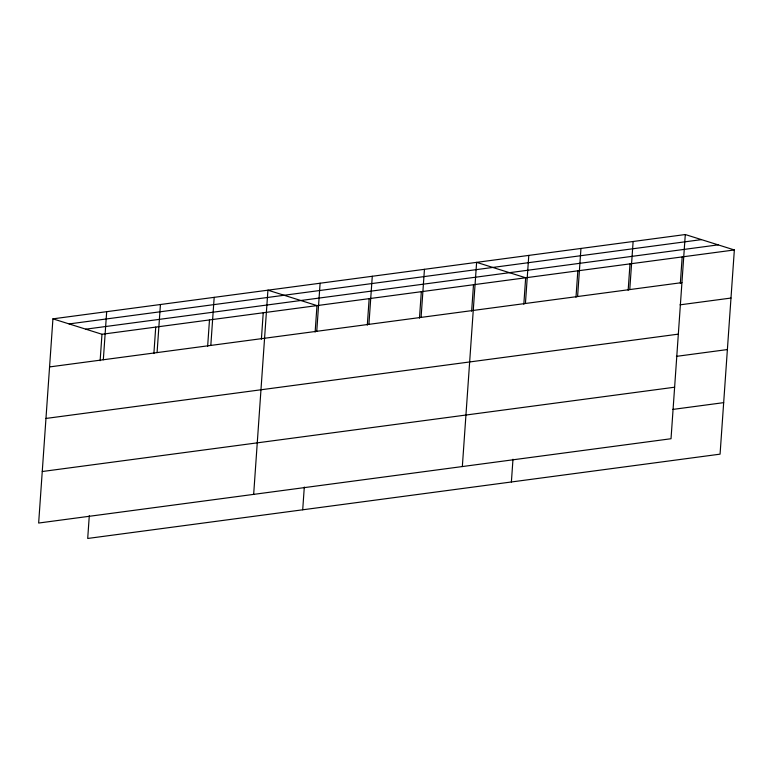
<?xml version="1.0" encoding="UTF-8"?>
<svg xmlns="http://www.w3.org/2000/svg" width="773" height="773" viewBox="0 0 773 773"><rect width="100%" height="100%" fill="white"/><g stroke="black" fill="none" stroke-linecap="round" stroke-linejoin="round"><path stroke-width="1.16" d="M52.931 318.843L38.65 523.041L671.022 438.735L685.293 234.538L52.931 318.843L101.978 334.265L734.35 249.959L720.069 454.157L87.707 538.462L89.291 515.707M100.132 360.711L101.978 334.265M103.321 359.764L106.684 311.674M153.885 353.541L155.731 327.095M157.074 352.594L160.436 304.504M207.637 346.381L209.483 319.935M210.816 345.434L214.179 297.344M261.39 339.212L263.235 312.765M253.66 494.382L267.931 290.175L316.988 305.596L315.133 332.052M302.707 509.803L304.301 487.038M316.746 331.308L320.109 283.218M367.31 325.095L369.156 298.649M368.914 324.351L372.277 276.261M419.478 318.138L421.324 291.692M421.082 317.394L424.445 269.313M471.646 311.181L473.501 284.735M462.341 466.554L476.612 262.356L525.669 277.778L523.823 304.224M511.388 481.985L512.982 459.22M525.427 303.489L528.79 255.399M575.991 297.276L577.837 270.821M577.595 296.532L580.958 248.442M628.159 290.319L630.005 263.864M629.763 289.575L633.126 241.485M680.327 283.362L682.182 256.916M69.116 323.926L701.488 239.62M85.793 329.172L718.165 244.867M49.569 366.924L681.931 282.618M679.998 304.842L730.987 298.049M45.965 418.444L678.336 334.139M676.404 356.363L727.383 349.56M42.254 471.52L674.616 387.215M672.684 409.439L723.673 402.646M685.293 234.538L734.35 249.959"/></g></svg>
